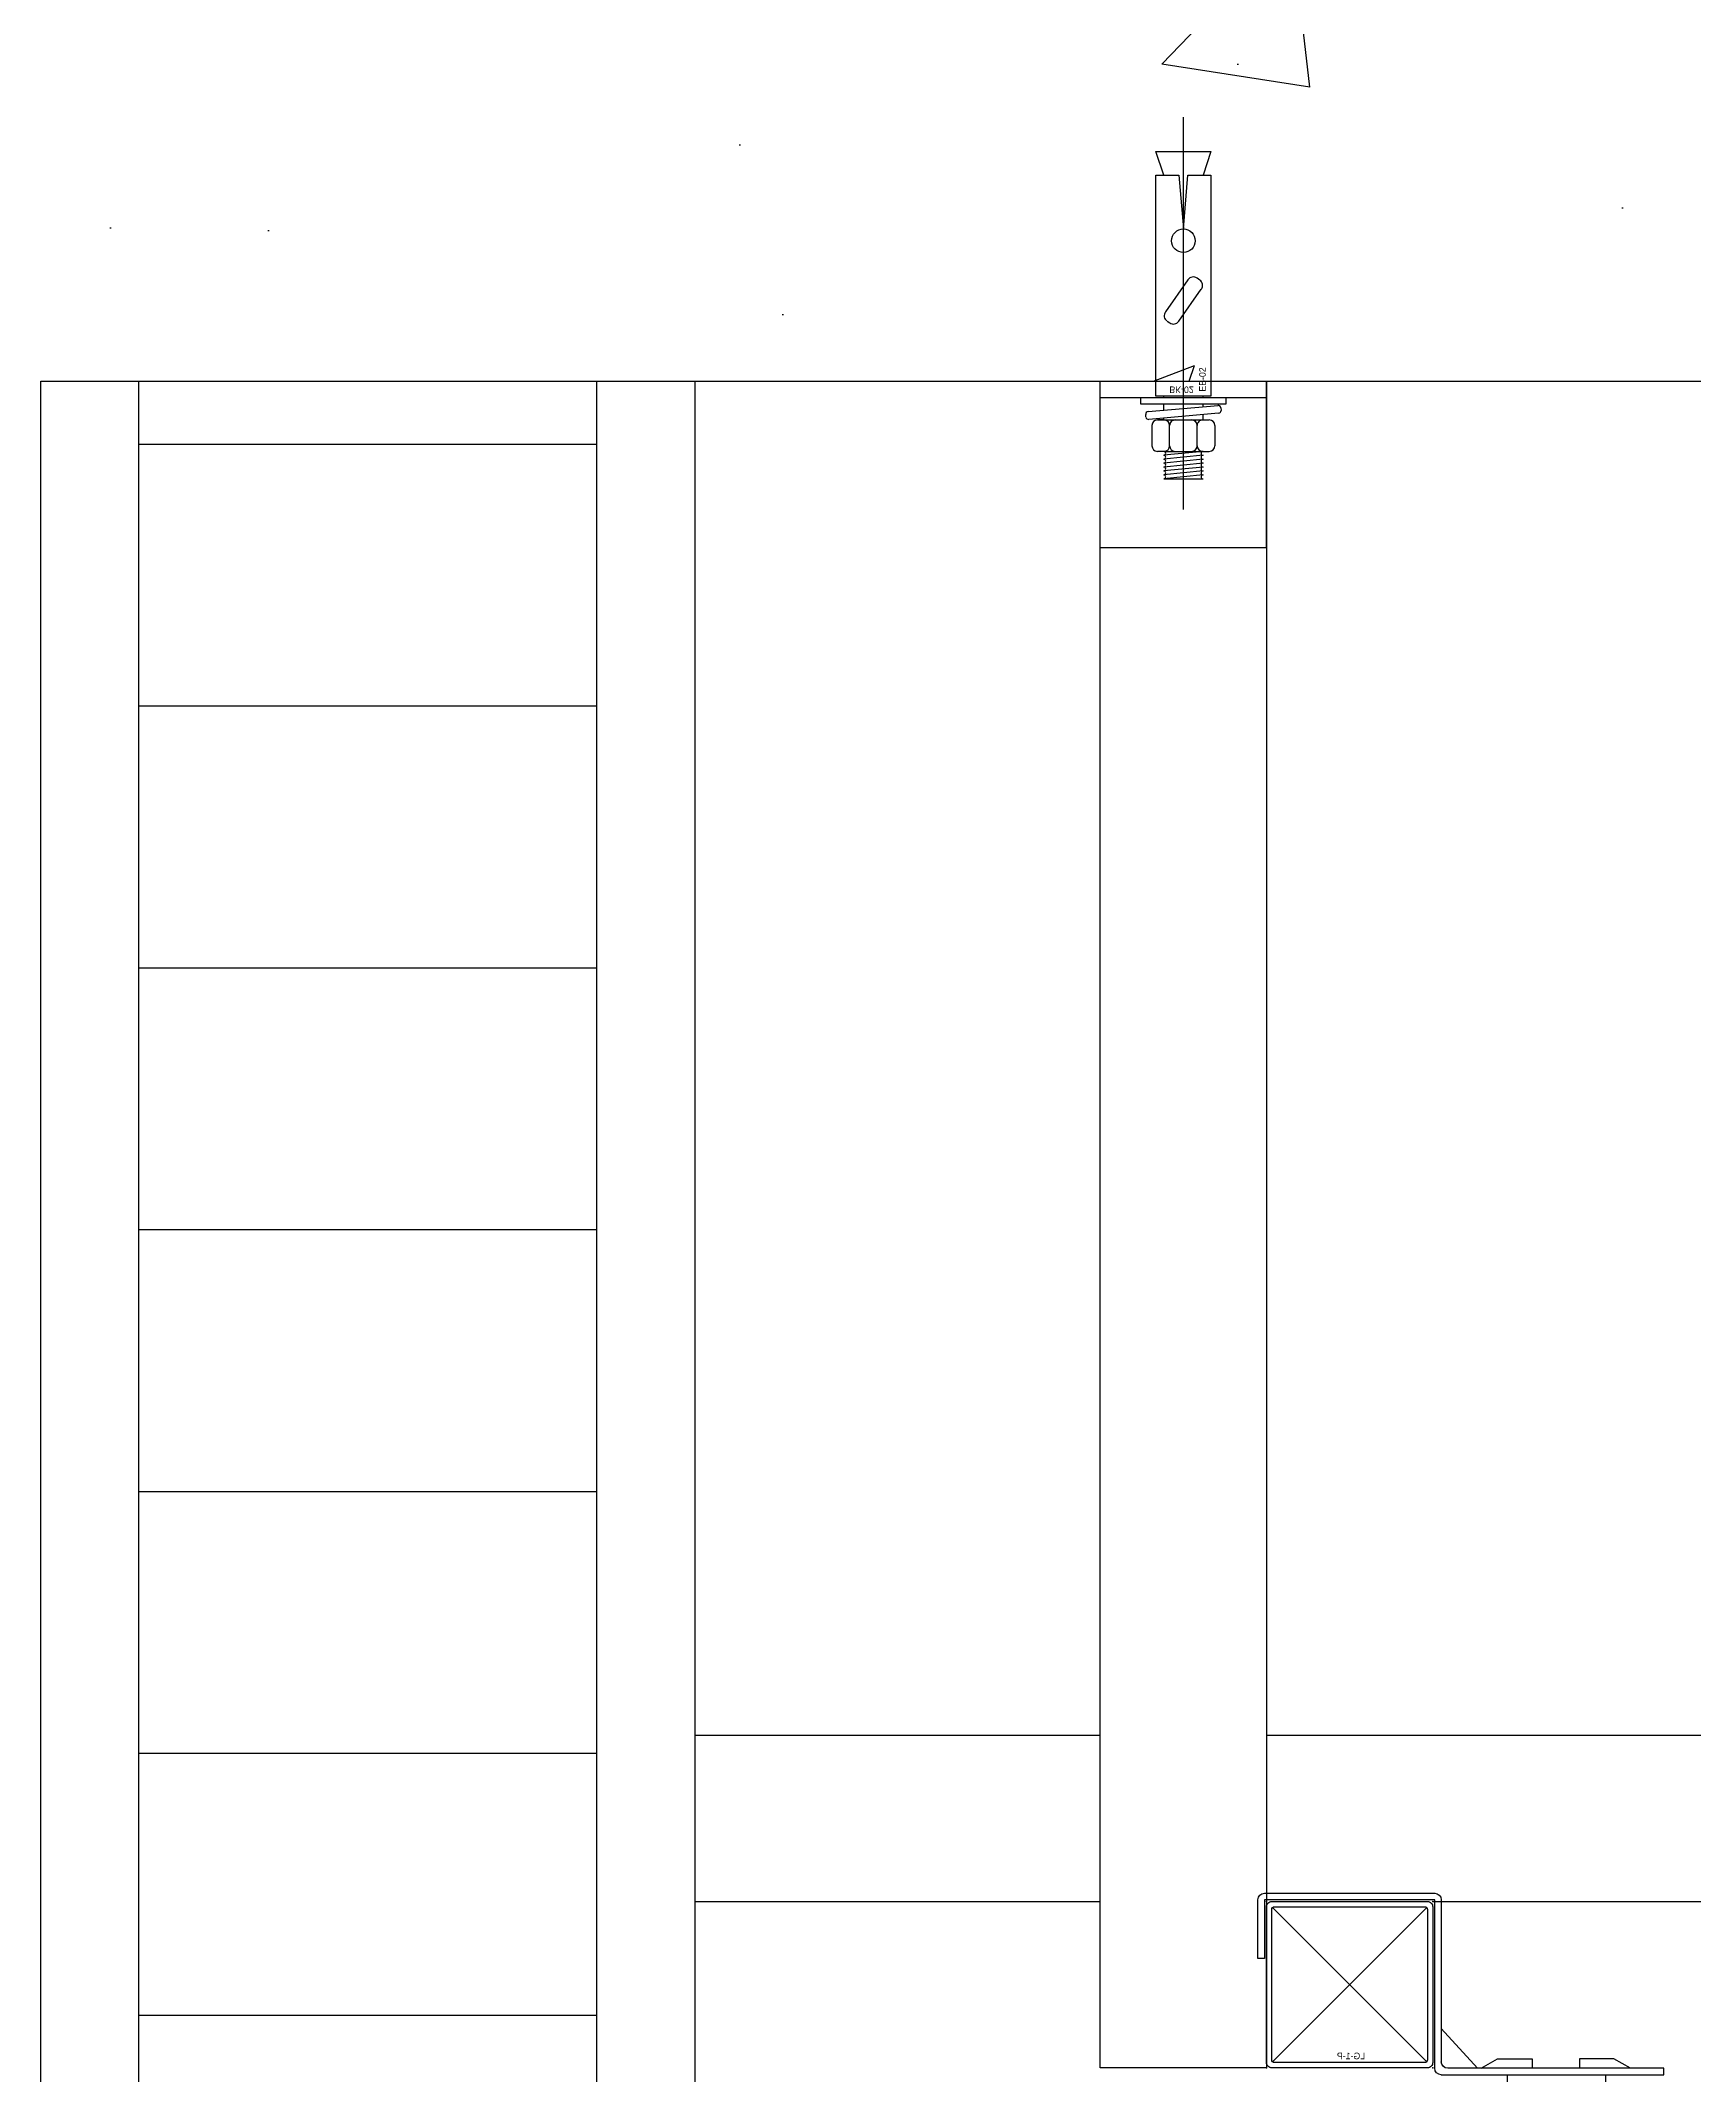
# Model space of a CAD drawing. Header units: millimetres. Extents: x 28487 to 58856, y 2691 to 22893.
# Drawn here: x 37585.9 to 37838.6, y 3065.5 to 3376.3 of the extents above; entities that cross this region are included whole.
import ezdxf

# ---------------------------------------------------------------- set-up
doc = ezdxf.new("R2010")
doc.units = ezdxf.units.MM
doc.linetypes.add('CENTER', pattern=[2, 1.25, -0.25, 0.25, -0.25])
for name, color, linetype in [('0-LOCK', 251, 'Continuous'), ('000 - L I N E 0.1', 1, 'Continuous'), ('CEILING', 1, 'Continuous'), ('LINE', 7, 'Continuous')]:
    doc.layers.add(name, color=color, linetype=linetype)
doc.layers.add('000 - H I D D E N', color=7, linetype='Continuous', plot=False)
doc.styles.add('Cetury Gothic', font='GOTHIC.TTF')

# ---------------------------------------------------------------- blocks, each defined once
blk = doc.blocks.new('A$C122B3C7B')
at = {"layer": '000 - L I N E 0.1', "color": 9}
for p, q in [((0.0247, -0.01754), (0.04827, -0.04111)), ((0.0247, -0.04111), (0.04827, -0.01754))]:
    blk.add_line(p, q, dxfattribs=at)
at = {"layer": '000 - L I N E 0.1', "color": 30}
for points in [[(0.02459, -0.04203), (0.04839, -0.04203, 0.414214), (0.04919, -0.04123), (0.04919, -0.01743, 0.414214), (0.04839, -0.01663), (0.02459, -0.01663, 0.414214), (0.02379, -0.01743), (0.02379, -0.04123, 0.414214)], [(0.02499, -0.04123), (0.04799, -0.04123, 0.414214), (0.04839, -0.04083), (0.04839, -0.01783, 0.414214), (0.04799, -0.01743), (0.02499, -0.01743, 0.414214), (0.02459, -0.01783), (0.02459, -0.04083, 0.414214)]]:
    blk.add_lwpolyline(points, format="xyb", close=True, dxfattribs=at)
at = {"layer": '000 - L I N E 0.1', "color": 2}
for p in [(0.02379, -0.01663), (0.04919, -0.01663), (0.02379, -0.04203), (0.04919, -0.04203)]:
    blk.add_point(p, dxfattribs=at)
at = {"layer": '000 - H I D D E N', "color": 2, "insert": (0.03628, -0.03971), "char_height": 0.001, "width": 0.0596844, "attachment_point": 2, "style": 'Cetury Gothic'}
blk.add_mtext('{\\C150;LG-1-P}', dxfattribs=at)
blk = doc.blocks.new('A$C484328F6')
at = {"color": 9}
for p, q in [((0.061, 0.06868), (0.035, 0.06868)), ((0.034, 0.06768), (0.034, 0.04294)), ((0.062, 0.05868), (0.062, 0.06768)), ((0.02845, 0.04194), (0.034, 0.04801)), ((0, 0.04194), (0.033, 0.04194)), ((0, 0.04094), (0, 0.04194)), ((0.034, 0.04094), (0, 0.04094)), ((0.00508, 0.04194), (0.00762, 0.04339)), ((0.00762, 0.04339), (0.01287, 0.04339)), ((0.01287, 0.04339), (0.01287, 0.04194)), ((0.02538, 0.04339), (0.02013, 0.04339)), ((0.02013, 0.04339), (0.02013, 0.04194)), ((0.02792, 0.04194), (0.02538, 0.04339))]:
    blk.add_line(p, q, dxfattribs=at)
for points in [[(0.035, 0.04194), (0.035, 0.06768), (0.061, 0.06768), (0.061, 0.05868), (0.062, 0.05868)], [(0.00889, 0.04094), (0.00889, -0.00135), (0.02389, -0.00135), (0.02389, 0.04094)]]:
    blk.add_lwpolyline(points, dxfattribs=at)
for centre, start, end in [((0.035, 0.06768), 90, 180), ((0.061, 0.06768), 0, 90), ((0.034, 0.04194), 270, 0)]:
    blk.add_arc(centre, 0.001, start, end, dxfattribs=at)
at = {"color": 7}
blk.add_arc((0.033, 0.04294), 0.001, 270, 0, dxfattribs=at)
at = {"layer": '000 - L I N E 0.1', "color": 2}
blk.add_blockref('A$C122B3C7B', (0.01151, 0.08403), dxfattribs=at)
blk = doc.blocks.new('A$C199B5E93')
at = {"layer": '000 - L I N E 0.1', "color": 7}
for p, q in [((-0.05785, -0.01183), (-0.05535, -0.01183)), ((-0.05785, -0.03473), (-0.03245, -0.03473)), ((-0.03245, -0.03723), (-0.03245, -0.03473))]:
    blk.add_line(p, q, dxfattribs=at)
for points in [[(-0.05785, -0.01183), (-0.05785, -0.03723), (-0.03245, -0.03723)], [(-0.05785, -0.01183), (-0.03245, -0.01183), (-0.03245, -0.03723)]]:
    blk.add_lwpolyline(points, dxfattribs=at)
at = {"layer": '000 - H I D D E N', "color": 2, "insert": (-0.04543, -0.03544), "char_height": 0.001, "width": 0.0596844, "attachment_point": 2, "style": 'Cetury Gothic'}
blk.add_mtext('{\\C150;BK-02}', dxfattribs=at)
blk = doc.blocks.new('A$C19730986')
at = {"layer": '000 - L I N E 0.1', "color": 9}
for p, q in [((-0.02996, -0.03366), (-0.03308, -0.03366)), ((-0.0281, -0.04385), (-0.02904, -0.03317)), ((-0.02867, -0.03274), (-0.02827, -0.0327)), ((-0.02784, -0.03307), (-0.02691, -0.04375)), ((-0.02672, -0.03196), (-0.02572, -0.03196)), ((-0.02672, -0.04496), (-0.02672, -0.03196)), ((-0.02572, -0.03196), (-0.02572, -0.04496)), ((-0.03812, -0.03546), (-0.03812, -0.04146)), ((-0.03752, -0.04146), (-0.03812, -0.03546)), ((-0.03692, -0.04146), (-0.03752, -0.03546)), ((-0.03632, -0.04146), (-0.03692, -0.03546)), ((-0.03572, -0.04146), (-0.03632, -0.03546)), ((-0.03512, -0.04146), (-0.03572, -0.03546)), ((-0.03452, -0.04146), (-0.03512, -0.03546)), ((-0.03392, -0.04146), (-0.03452, -0.03546)), ((-0.03392, -0.03552), (-0.03392, -0.0345)), ((-0.03392, -0.03552), (-0.03392, -0.0372)), ((-0.03392, -0.0372), (-0.03392, -0.03972)), ((-0.03308, -0.03636), (-0.02996, -0.03636)), ((-0.02912, -0.0345), (-0.02912, -0.04242)), ((-0.02912, -0.03552), (-0.02912, -0.0345)), ((-0.02912, -0.03546), (-0.02884, -0.03546)), ((-0.02912, -0.03552), (-0.02912, -0.0372)), ((-0.02912, -0.0372), (-0.02912, -0.03972)), ((-0.02763, -0.03546), (-0.02672, -0.03546)), ((-0.02572, -0.03546), (-0.02548, -0.03546)), ((-0.02548, -0.04266), (-0.02548, -0.03426)), ((-0.02548, -0.03426), (0.00828, -0.03426)), ((-0.01401, -0.03596), (-0.0143, -0.03637)), ((-0.00771, -0.03916), (-0.01262, -0.03571)), ((0.00828, -0.03546), (0.01188, -0.03426)), ((0.00828, -0.03426), (0.00828, -0.03777)), ((0.01188, -0.03426), (0.01188, -0.04266)), ((-0.03392, -0.03972), (-0.03392, -0.0414)), ((-0.02912, -0.03972), (-0.02912, -0.0414)), ((-0.01406, -0.03776), (-0.00914, -0.0412)), ((0.00828, -0.03777), (0.00005, -0.03846)), ((0.00005, -0.03846), (0.00828, -0.03915)), ((0.00828, -0.03915), (0.00828, -0.04266)), ((-0.03392, -0.0414), (-0.03392, -0.04242)), ((-0.03308, -0.04056), (-0.02996, -0.04056)), ((-0.02996, -0.04326), (-0.03308, -0.04326)), ((-0.02912, -0.0414), (-0.02912, -0.04242)), ((-0.02912, -0.04146), (-0.02831, -0.04146)), ((-0.02711, -0.04146), (-0.02672, -0.04146)), ((-0.02572, -0.04146), (-0.02548, -0.04146)), ((0.00828, -0.04266), (-0.02548, -0.04266)), ((-0.00775, -0.04096), (-0.00746, -0.04055)), ((0.01188, -0.04266), (0.00828, -0.04146)), ((-0.02727, -0.04418), (-0.02767, -0.04422)), ((-0.02572, -0.04496), (-0.02672, -0.04496))]:
    blk.add_line(p, q, dxfattribs=at)
at = {"layer": '000 - L I N E 0.1', "color": 9, "linetype": 'CENTER'}
blk.add_line((-0.04281, -0.03846), (0.01714, -0.03846), dxfattribs=at)
at = {"layer": '000 - L I N E 0.1', "color": 9}
blk.add_circle((-0.00175, -0.03846), 0.0018, dxfattribs=at)
for centre, radius, start, end in [((-0.03308, -0.0345), 0.00084, 90, 180), ((-0.02996, -0.0345), 0.00084, 0, 90), ((-0.02864, -0.03314), 0.0004, 95, 185), ((-0.02824, -0.0331), 0.0004, 5, 95), ((-0.03782, -0.03546), 0.0003, 180, 0), ((-0.03722, -0.03546), 0.0003, 180, 0), ((-0.03662, -0.03546), 0.0003, 180, 0), ((-0.03602, -0.03546), 0.0003, 180, 0), ((-0.03542, -0.03546), 0.0003, 180, 0), ((-0.03482, -0.03546), 0.0003, 180, 0), ((-0.03422, -0.03546), 0.0003, 180, 0), ((-0.03308, -0.03552), 0.00084, 180, 270), ((-0.03308, -0.0372), 0.00084, 90, 180), ((-0.02996, -0.03552), 0.00084, 270, 0), ((-0.02996, -0.0372), 0.00084, 360, 90), ((-0.01348, -0.03694), 0.001, 145, 235), ((-0.01319, -0.03653), 0.001, 55, 145), ((-0.03308, -0.03972), 0.00084, 180, 270), ((-0.02996, -0.03972), 0.00084, 270, 0), ((-0.00828, -0.03998), 0.001, 325, 55), ((-0.03782, -0.04146), 0.0003, 0, 180), ((-0.03722, -0.04146), 0.0003, 0, 180), ((-0.03662, -0.04146), 0.0003, 0, 180), ((-0.03602, -0.04146), 0.0003, 0, 180), ((-0.03542, -0.04146), 0.0003, 0, 180), ((-0.03482, -0.04146), 0.0003, 0, 180), ((-0.03422, -0.04146), 0.0003, 0, 180), ((-0.03308, -0.0414), 0.00084, 90, 180), ((-0.03308, -0.04242), 0.00084, 180, 270), ((-0.02996, -0.0414), 0.00084, 360, 90), ((-0.02996, -0.04242), 0.00084, 270, 360), ((-0.00857, -0.04039), 0.001, 235, 325), ((-0.0277, -0.04382), 0.0004, 185, 275), ((-0.0273, -0.04378), 0.0004, 275, 5)]:
    blk.add_arc(centre, radius, start, end, dxfattribs=at)
at = {"layer": '000 - H I D D E N', "color": 2, "insert": (-0.02294, -0.04087), "char_height": 0.001, "width": 0.0596844, "attachment_point": 2, "style": 'Cetury Gothic'}
blk.add_mtext('{\\C150;EB-02}', dxfattribs=at)

msp = doc.modelspace()

# ---------------------------------------------------------------- hatches: boundary and pattern name
at = {"layer": '0-LOCK'}
h = msp.add_hatch(dxfattribs=at)
h.set_pattern_fill('AR-CONC', color=250)
h.set_pattern_definition([(50, (4067.6, -2254.56), (182.1847, -15.9391), [19.05, -209.55]), (355, (4067.6, -2254.56), (-35.2434, 191.0568), [15.24, -167.6406]), (100.45144, (4082.79, -2255.89), (146.94125, 175.11775), [16.19, -178.0902]), (46.1842, (4067.6, -2203.76), (271.079, -42.0423), [28.575, -314.325]), (96.63556, (4090.2, -2207.26), (237.4041, 247.4261), [24.285, -267.1356]), (351.18415, (4067.6, -2203.76), (237.4041, 247.4261), [22.86, -251.4597]), (21, (4093, -2216.46), (151.6144, -102.2652), [19.05, -209.55]), (326, (4093, -2216.46), (61.802, 184.188), [15.24, -167.64]), (71.45144, (4105.64, -2224.98), (213.4164, 81.9228), [16.19, -178.0899]), (37.5, (4067.605, -2254.56), (3.0886, 84.55504), [0, -165.608, 0, -170.18, 0, -168.275]), (7.5, (4067.605, -2254.56), (66.81966, 100.18057), [0, -97.028, 0, -161.798, 0, -64.135]), (327.5, (4010.963, -2254.56), (135.5906, -5.72874), [0, -63.5, 0, -198.12, 0, -262.89]), (317.5, (3985.56, -2254.56), (148.1292, 25.4265), [0, -82.55, 0, -131.572, 0, -186.69])])
h.paths.add_polyline_path([(37585.95, 3524.26), (39485.95, 3524.26), (39485.95, 3324.26), (37585.95, 3324.26)])

# ---------------------------------------------------------------- linework, layer by layer
at = {"color": 251}
for p, q in [((37600.95, 3314.67), (37670.95, 3314.67)), ((37600.95, 3274.67), (37670.95, 3274.67)), ((37600.95, 3234.67), (37670.95, 3234.67)), ((37600.95, 3194.67), (37670.95, 3194.67)), ((37600.95, 3154.67), (37670.95, 3154.67)), ((37600.95, 3114.67), (37670.95, 3114.67)), ((37600.95, 3074.67), (37670.95, 3074.67))]:
    msp.add_line(p, q, dxfattribs=at)
at = {"layer": '0-LOCK', "color": 5}
msp.add_line((37585.95, 3324.26), (39485.95, 3324.26), dxfattribs=at)
at = {"layer": 'CEILING', "color": 251}
for p, q in [((37685.95, 3117.42), (37747.85, 3117.42)), ((37773.25, 3117.42), (38547.85, 3117.42)), ((37685.95, 3092.02), (37747.85, 3092.02)), ((37798.65, 3092.02), (38547.85, 3092.02))]:
    msp.add_line(p, q, dxfattribs=at)
msp.add_lwpolyline([(37747.85, 3066.62), (37747.85, 3324.26), (37773.25, 3324.26), (37773.25, 3066.62)], close=True, dxfattribs=at)
at = {"layer": 'LINE', "color": 2}
for p, q in [((37585.95, 2914.67), (37585.95, 3324.26)), ((37685.95, 2914.67), (37685.95, 3324.26))]:
    msp.add_line(p, q, dxfattribs=at)
at = {"layer": 'LINE', "color": 1}
for p, q in [((37600.95, 2914.67), (37600.95, 3324.26)), ((37670.95, 2914.67), (37670.95, 3324.26))]:
    msp.add_line(p, q, dxfattribs=at)

# ---------------------------------------------------------------- block references
at = {"layer": '000 - L I N E 0.1', "color": 2, "xscale": 1000, "yscale": 1000, "zscale": 1000, "rotation": 90}
msp.add_blockref('A$C19730986', (37722.09, 3347.48), dxfattribs=at)
at = {"layer": '000 - L I N E 0.1', "color": 0, "xscale": -1000, "yscale": 1000, "zscale": 1000, "rotation": 180}
msp.add_blockref('A$C199B5E93', (37805.7, 3287.03), dxfattribs=at)
at = {"layer": '000 - L I N E 0.1', "color": 2, "xscale": -1000, "yscale": 1000, "zscale": 1000}
msp.add_blockref('A$C484328F6', (37833.95, 3024.62), dxfattribs=at)

doc.saveas('drawing.dxf')
